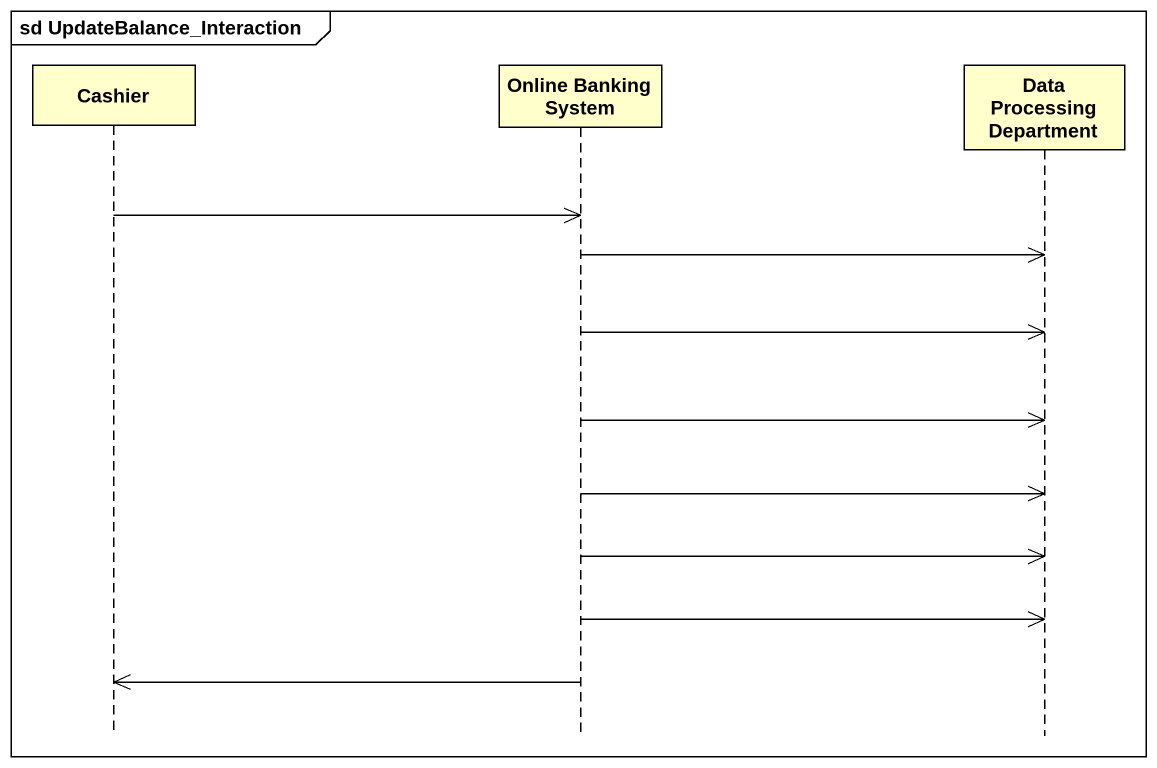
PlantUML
@startuml
mainframe sd UpdateBalance_Interaction
hide footbox
participant Cashier
participant "Online Banking System" as Online_Banking_System
participant "Data Processing Department" as Data_Processing_Department

Cashier ->> Online_Banking_System
Online_Banking_System ->> Data_Processing_Department
Online_Banking_System ->> Data_Processing_Department
Online_Banking_System ->> Data_Processing_Department
Online_Banking_System ->> Data_Processing_Department
Online_Banking_System ->> Data_Processing_Department
Online_Banking_System ->> Data_Processing_Department
Online_Banking_System ->> Cashier
@enduml
